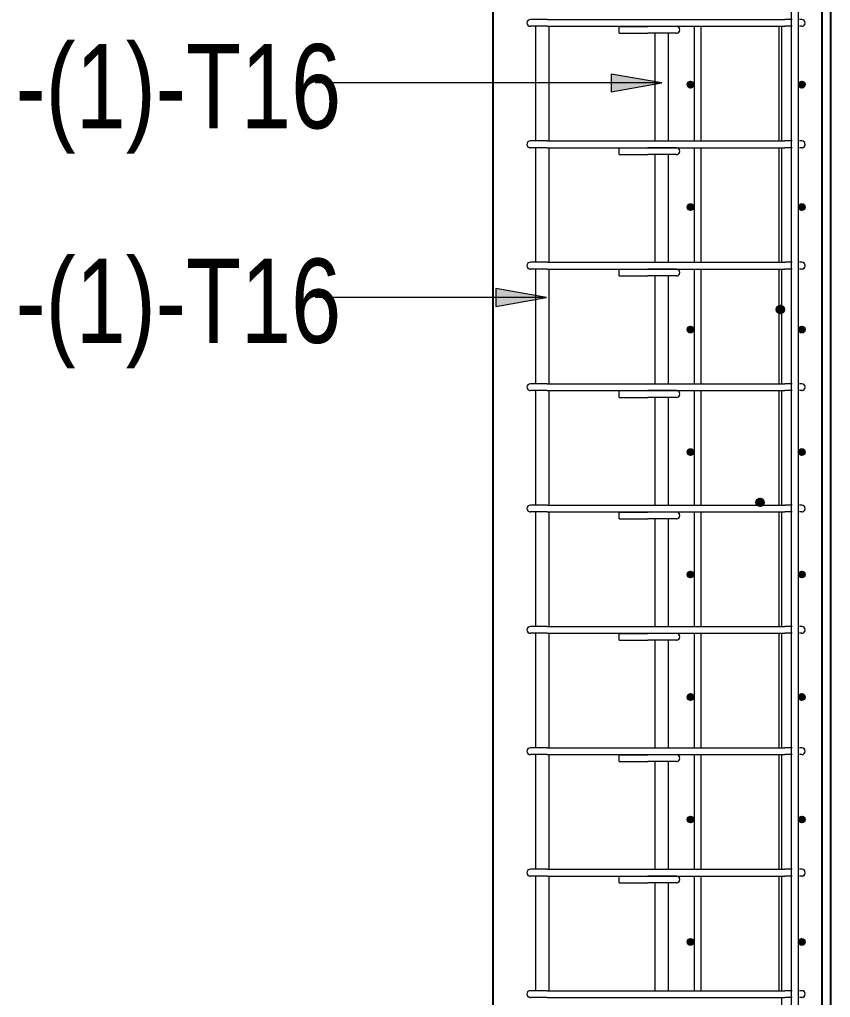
# Model space of a CAD drawing. Header units: millimetres. Extents: x -14581 to 6741, y -2784 to 21137.
# Drawn here: x -8306 to -7344, y 171 to 1330 of the extents above; entities that cross this region are included whole.
import ezdxf

# ---------------------------------------------------------------- set-up
doc = ezdxf.new("R2010")
doc.units = ezdxf.units.MM
for name, color, linetype, lineweight in [('A-WALL', 113, 'Continuous', 25), ('S-RBAR', 171, 'Continuous', 18), ('S-RBAR-IDEN', 171, 'Continuous', 9)]:
    doc.layers.add(name, color=color, linetype=linetype, lineweight=lineweight)
doc.styles.add('Nirmala UI Semilight', font='NirmalaS.ttf', dxfattribs={"width": 0.8, "height": 100})

msp = doc.modelspace()

# ---------------------------------------------------------------- hatches: boundary and pattern name
at = {"layer": 'S-RBAR'}
for points in [[(-7510.1, 1249.2), (-7506.1, 1253.2), (-7510.1, 1257.2), (-7514.1, 1253.2)], [(-7378.1, 1249.2), (-7374.1, 1253.2), (-7378.1, 1257.2), (-7382.1, 1253.2)], [(-7510.1, 1104), (-7506.1, 1108), (-7510.1, 1112), (-7514.1, 1108)], [(-7378.1, 1104), (-7374.1, 1108), (-7378.1, 1112), (-7382.1, 1108)], [(-7403.5, 981.5), (-7398.5, 986.5), (-7403.5, 991.5), (-7408.5, 986.5), (-7407.4, 985.5)], [(-7510.1, 958.7), (-7506.1, 962.7), (-7510.1, 966.7), (-7514.1, 962.7)], [(-7378.1, 958.7), (-7374.1, 962.7), (-7378.1, 966.7), (-7382.1, 962.7)], [(-7510.1, 813.5), (-7506.1, 817.5), (-7510.1, 821.5), (-7514.1, 817.5)], [(-7378.1, 813.5), (-7374.1, 817.5), (-7378.1, 821.5), (-7382.1, 817.5)], [(-7427.5, 752.8), (-7422.5, 757.8), (-7427.5, 762.8), (-7432.5, 757.8)], [(-7510.1, 668.3), (-7506.1, 672.3), (-7510.1, 676.3), (-7514.1, 672.3)], [(-7378.1, 668.3), (-7374.1, 672.3), (-7378.1, 676.3), (-7382.1, 672.3)], [(-7510.1, 523), (-7506.1, 527), (-7510.1, 531), (-7514.1, 527)], [(-7378.1, 523), (-7374.1, 527), (-7378.1, 531), (-7382.1, 527)], [(-7510.1, 377.8), (-7506.1, 381.8), (-7510.1, 385.8), (-7514.1, 381.8)], [(-7378.1, 377.8), (-7374.1, 381.8), (-7378.1, 385.8), (-7382.1, 381.8)], [(-7510.1, 232.6), (-7506.1, 236.6), (-7510.1, 240.6), (-7514.1, 236.6)], [(-7378.1, 232.6), (-7374.1, 236.6), (-7378.1, 240.6), (-7382.1, 236.6)]]:
    msp.add_hatch(color=256, dxfattribs=at).paths.add_polyline_path(points)
h = msp.add_hatch(color=256, dxfattribs=at)
edge = h.paths.add_edge_path()
edge.add_arc((-7510.1, 1253.2), 4, 0, 360)
h = msp.add_hatch(color=256, dxfattribs=at)
edge = h.paths.add_edge_path()
edge.add_arc((-7378.1, 1253.2), 4, 0, 360)
h = msp.add_hatch(color=256, dxfattribs=at)
edge = h.paths.add_edge_path()
edge.add_arc((-7510.1, 1108), 4, 0, 360)
h = msp.add_hatch(color=256, dxfattribs=at)
edge = h.paths.add_edge_path()
edge.add_arc((-7378.1, 1108), 4, 0, 360)
h = msp.add_hatch(color=256, dxfattribs=at)
edge = h.paths.add_edge_path()
edge.add_arc((-7403.5, 986.5), 5, 0, 360)
h = msp.add_hatch(color=256, dxfattribs=at)
edge = h.paths.add_edge_path()
edge.add_arc((-7510.1, 962.7), 4, 0, 360)
h = msp.add_hatch(color=256, dxfattribs=at)
edge = h.paths.add_edge_path()
edge.add_arc((-7378.1, 962.7), 4, 0, 360)
h = msp.add_hatch(color=256, dxfattribs=at)
edge = h.paths.add_edge_path()
edge.add_arc((-7510.1, 817.5), 4, 0, 360)
h = msp.add_hatch(color=256, dxfattribs=at)
edge = h.paths.add_edge_path()
edge.add_arc((-7378.1, 817.5), 4, 0, 360)
h = msp.add_hatch(color=256, dxfattribs=at)
edge = h.paths.add_edge_path()
edge.add_arc((-7427.5, 757.8), 5, 0, 360)
h = msp.add_hatch(color=256, dxfattribs=at)
edge = h.paths.add_edge_path()
edge.add_arc((-7510.1, 672.3), 4, 0, 360)
h = msp.add_hatch(color=256, dxfattribs=at)
edge = h.paths.add_edge_path()
edge.add_arc((-7378.1, 672.3), 4, 0, 360)
h = msp.add_hatch(color=256, dxfattribs=at)
edge = h.paths.add_edge_path()
edge.add_arc((-7510.1, 527), 4, 0, 360)
h = msp.add_hatch(color=256, dxfattribs=at)
edge = h.paths.add_edge_path()
edge.add_arc((-7378.1, 527), 4, 0, 360)
h = msp.add_hatch(color=256, dxfattribs=at)
edge = h.paths.add_edge_path()
edge.add_arc((-7510.1, 381.8), 4, 0, 360)
h = msp.add_hatch(color=256, dxfattribs=at)
edge = h.paths.add_edge_path()
edge.add_arc((-7378.1, 381.8), 4, 0, 360)
h = msp.add_hatch(color=256, dxfattribs=at)
edge = h.paths.add_edge_path()
edge.add_arc((-7510.1, 236.6), 4, 0, 360)
h = msp.add_hatch(color=256, dxfattribs=at)
edge = h.paths.add_edge_path()
edge.add_arc((-7378.1, 236.6), 4, 0, 360)
at = {"layer": 'S-RBAR-IDEN'}
for points in [[(-7544.1, 1255.3), (-7604.1, 1265.8), (-7604.1, 1244.7)], [(-7680.9, 1000.8), (-7740.9, 1011.4), (-7740.9, 990.2)]]:
    msp.add_hatch(color=256, dxfattribs=at).paths.add_polyline_path(points)

# ---------------------------------------------------------------- linework, layer by layer
at = {"layer": 'A-WALL'}
for p, q in [((-7744.1, -1395), (-7744.1, 3040)), ((-7354, -1395), (-7354, 3040)), ((-7344.1, 3040), (-7344.1, -1395))]:
    msp.add_line(p, q, dxfattribs=at)
at = {"layer": 'S-RBAR'}
for p, q in [((-7390.1, -1365), (-7390.1, 3000.1)), ((-7382.1, -1365), (-7382.1, 3000.1)), ((-7680.1, 1330.4), (-7700.1, 1330.4)), ((-7680.1, 1330.4), (-7700.1, 1330.4)), ((-7694.2, 1322.4), (-7700.1, 1322.4)), ((-7694.2, 1322.4), (-7700.1, 1322.4)), ((-7680.1, 1322.4), (-7694.2, 1322.4)), ((-7693.6, 1186.4), (-7693.6, 1322.4)), ((-7680.1, 1330.4), (-7398.1, 1330.4)), ((-7680.1, 1322.4), (-7398.1, 1322.4)), ((-7677.6, 1186.4), (-7677.6, 1322.4)), ((-7594.8, 1322.2), (-7560.9, 1322.2)), ((-7594.8, 1314.2), (-7594.8, 1322.2)), ((-7526.8, 1322.2), (-7560.9, 1322.2)), ((-7505.3, 1186.4), (-7505.3, 1322.4)), ((-7497.3, 1186.4), (-7497.3, 1322.4)), ((-7405, 1186.4), (-7405, 1322.4)), ((-7401.9, 1186.4), (-7401.9, 1322.4)), ((-7389.5, 1330.4), (-7398.1, 1330.4)), ((-7389.5, 1322.4), (-7398.1, 1322.4)), ((-7378.1, 1330.4), (-7380.9, 1330.4)), ((-7378.1, 1322.4), (-7380.9, 1322.4)), ((-7594.8, 1314.2), (-7560.9, 1314.2)), ((-7526.8, 1314.2), (-7560.9, 1314.2)), ((-7552.1, 1186.4), (-7552.1, 1314.2)), ((-7536.1, 1186.4), (-7536.1, 1314.2)), ((-7510.1, 1257.2), (-7514.1, 1253.2)), ((-7514.1, 1253.2), (-7510.1, 1249.2)), ((-7506.1, 1253.2), (-7510.1, 1257.2)), ((-7510.1, 1249.2), (-7506.1, 1253.2)), ((-7378.1, 1257.2), (-7382.1, 1253.2)), ((-7382.1, 1253.2), (-7378.1, 1249.2)), ((-7374.1, 1253.2), (-7378.1, 1257.2)), ((-7378.1, 1249.2), (-7374.1, 1253.2)), ((-7680.1, 1186.4), (-7700.1, 1186.4)), ((-7680.1, 1186.4), (-7700.1, 1186.4)), ((-7680.1, 1186.4), (-7398.1, 1186.4)), ((-7389.5, 1186.4), (-7398.1, 1186.4)), ((-7378.1, 1186.4), (-7380.9, 1186.4)), ((-7694.2, 1178.4), (-7700.1, 1178.4)), ((-7694.2, 1178.4), (-7700.1, 1178.4)), ((-7680.1, 1178.4), (-7694.2, 1178.4)), ((-7693.6, 1042.5), (-7693.6, 1178.4)), ((-7680.1, 1178.4), (-7398.1, 1178.4)), ((-7677.6, 1042.5), (-7677.6, 1178.4)), ((-7594.8, 1178.2), (-7560.9, 1178.2)), ((-7594.8, 1170.2), (-7594.8, 1178.2)), ((-7526.8, 1178.2), (-7560.9, 1178.2)), ((-7505.3, 1042.5), (-7505.3, 1178.4)), ((-7497.3, 1042.5), (-7497.3, 1178.4)), ((-7405, 1042.5), (-7405, 1178.4)), ((-7401.9, 1042.5), (-7401.9, 1178.4)), ((-7389.5, 1178.4), (-7398.1, 1178.4)), ((-7378.1, 1178.4), (-7380.9, 1178.4)), ((-7594.8, 1170.2), (-7560.9, 1170.2)), ((-7526.8, 1170.2), (-7560.9, 1170.2)), ((-7552.1, 1042.5), (-7552.1, 1170.2)), ((-7536.1, 1042.5), (-7536.1, 1170.2)), ((-7510.1, 1112), (-7514.1, 1108)), ((-7514.1, 1108), (-7510.1, 1104)), ((-7506.1, 1108), (-7510.1, 1112)), ((-7510.1, 1104), (-7506.1, 1108)), ((-7378.1, 1112), (-7382.1, 1108)), ((-7382.1, 1108), (-7378.1, 1104)), ((-7374.1, 1108), (-7378.1, 1112)), ((-7378.1, 1104), (-7374.1, 1108)), ((-7680.1, 1042.5), (-7700.1, 1042.5)), ((-7680.1, 1042.5), (-7700.1, 1042.5)), ((-7694.2, 1034.5), (-7700.1, 1034.5)), ((-7694.2, 1034.5), (-7700.1, 1034.5)), ((-7680.1, 1034.5), (-7694.2, 1034.5)), ((-7693.6, 898.5), (-7693.6, 1034.5)), ((-7680.1, 1042.5), (-7398.1, 1042.5)), ((-7680.1, 1034.5), (-7398.1, 1034.5)), ((-7677.6, 898.5), (-7677.6, 1034.5)), ((-7594.8, 1034.3), (-7560.9, 1034.3)), ((-7594.8, 1026.3), (-7594.8, 1034.3)), ((-7526.8, 1034.3), (-7560.9, 1034.3)), ((-7505.3, 898.5), (-7505.3, 1034.5)), ((-7497.3, 898.5), (-7497.3, 1034.5)), ((-7405, 898.5), (-7405, 1034.5)), ((-7401.9, 898.5), (-7401.9, 1034.5)), ((-7389.5, 1042.5), (-7398.1, 1042.5)), ((-7389.5, 1034.5), (-7398.1, 1034.5)), ((-7378.1, 1042.5), (-7380.9, 1042.5)), ((-7378.1, 1034.5), (-7380.9, 1034.5)), ((-7594.8, 1026.3), (-7560.9, 1026.3)), ((-7526.8, 1026.3), (-7560.9, 1026.3)), ((-7552.1, 898.5), (-7552.1, 1026.3)), ((-7536.1, 898.5), (-7536.1, 1026.3)), ((-7403.5, 991.5), (-7408.5, 986.5)), ((-7408.5, 986.5), (-7407.4, 985.5)), ((-7398.5, 986.5), (-7403.5, 991.5)), ((-7403.5, 981.5), (-7398.5, 986.5)), ((-7407.4, 985.5), (-7403.5, 981.5)), ((-7510.1, 966.7), (-7514.1, 962.7)), ((-7514.1, 962.7), (-7510.1, 958.7)), ((-7506.1, 962.7), (-7510.1, 966.7)), ((-7510.1, 958.7), (-7506.1, 962.7)), ((-7378.1, 966.7), (-7382.1, 962.7)), ((-7382.1, 962.7), (-7378.1, 958.7)), ((-7374.1, 962.7), (-7378.1, 966.7)), ((-7378.1, 958.7), (-7374.1, 962.7)), ((-7680.1, 898.5), (-7700.1, 898.5)), ((-7680.1, 898.5), (-7700.1, 898.5)), ((-7680.1, 898.5), (-7398.1, 898.5)), ((-7389.5, 898.5), (-7398.1, 898.5)), ((-7378.1, 898.5), (-7380.9, 898.5)), ((-7694.2, 890.5), (-7700.1, 890.5)), ((-7694.2, 890.5), (-7700.1, 890.5)), ((-7680.1, 890.5), (-7694.2, 890.5)), ((-7693.6, 754.6), (-7693.6, 890.5)), ((-7680.1, 890.5), (-7398.1, 890.5)), ((-7677.6, 754.6), (-7677.6, 890.5)), ((-7594.8, 890.3), (-7560.9, 890.3)), ((-7594.8, 882.3), (-7594.8, 890.3)), ((-7594.8, 882.3), (-7560.9, 882.3)), ((-7526.8, 890.3), (-7560.9, 890.3)), ((-7526.8, 882.3), (-7560.9, 882.3)), ((-7552.1, 754.6), (-7552.1, 882.3)), ((-7536.1, 754.6), (-7536.1, 882.3)), ((-7505.3, 754.6), (-7505.3, 890.5)), ((-7497.3, 754.6), (-7497.3, 890.5)), ((-7405, 754.6), (-7405, 890.5)), ((-7401.9, 754.6), (-7401.9, 890.5)), ((-7389.5, 890.5), (-7398.1, 890.5)), ((-7378.1, 890.5), (-7380.9, 890.5)), ((-7510.1, 821.5), (-7514.1, 817.5)), ((-7514.1, 817.5), (-7510.1, 813.5)), ((-7506.1, 817.5), (-7510.1, 821.5)), ((-7510.1, 813.5), (-7506.1, 817.5)), ((-7378.1, 821.5), (-7382.1, 817.5)), ((-7382.1, 817.5), (-7378.1, 813.5)), ((-7374.1, 817.5), (-7378.1, 821.5)), ((-7378.1, 813.5), (-7374.1, 817.5)), ((-7680.1, 754.6), (-7700.1, 754.6)), ((-7680.1, 754.6), (-7700.1, 754.6)), ((-7680.1, 754.6), (-7398.1, 754.6)), ((-7427.5, 762.8), (-7432.5, 757.8)), ((-7432.5, 757.8), (-7427.5, 752.8)), ((-7422.5, 757.8), (-7427.5, 762.8)), ((-7427.5, 752.8), (-7422.5, 757.8)), ((-7389.5, 754.6), (-7398.1, 754.6)), ((-7378.1, 754.6), (-7380.9, 754.6)), ((-7694.2, 746.6), (-7700.1, 746.6)), ((-7694.2, 746.6), (-7700.1, 746.6)), ((-7680.1, 746.6), (-7694.2, 746.6)), ((-7693.6, 610.6), (-7693.6, 746.6)), ((-7680.1, 746.6), (-7398.1, 746.6)), ((-7677.6, 610.6), (-7677.6, 746.6)), ((-7594.8, 746.4), (-7560.9, 746.4)), ((-7594.8, 738.4), (-7594.8, 746.4)), ((-7526.8, 746.4), (-7560.9, 746.4)), ((-7505.3, 610.6), (-7505.3, 746.6)), ((-7497.3, 610.6), (-7497.3, 746.6)), ((-7405, 610.6), (-7405, 746.6)), ((-7401.9, 610.6), (-7401.9, 746.6)), ((-7389.5, 746.6), (-7398.1, 746.6)), ((-7378.1, 746.6), (-7380.9, 746.6)), ((-7594.8, 738.4), (-7560.9, 738.4)), ((-7526.8, 738.4), (-7560.9, 738.4)), ((-7552.1, 610.6), (-7552.1, 738.4)), ((-7536.1, 610.6), (-7536.1, 738.4)), ((-7510.1, 676.3), (-7514.1, 672.3)), ((-7506.1, 672.3), (-7510.1, 676.3)), ((-7378.1, 676.3), (-7382.1, 672.3)), ((-7374.1, 672.3), (-7378.1, 676.3)), ((-7514.1, 672.3), (-7510.1, 668.3)), ((-7510.1, 668.3), (-7506.1, 672.3)), ((-7382.1, 672.3), (-7378.1, 668.3)), ((-7378.1, 668.3), (-7374.1, 672.3)), ((-7680.1, 610.6), (-7700.1, 610.6)), ((-7680.1, 610.6), (-7700.1, 610.6)), ((-7680.1, 610.6), (-7398.1, 610.6)), ((-7389.5, 610.6), (-7398.1, 610.6)), ((-7378.1, 610.6), (-7380.9, 610.6)), ((-7694.2, 602.6), (-7700.1, 602.6)), ((-7694.2, 602.6), (-7700.1, 602.6)), ((-7680.1, 602.6), (-7694.2, 602.6)), ((-7693.6, 466.7), (-7693.6, 602.6)), ((-7680.1, 602.6), (-7398.1, 602.6)), ((-7677.6, 466.7), (-7677.6, 602.6)), ((-7594.8, 602.5), (-7560.9, 602.5)), ((-7594.8, 594.5), (-7594.8, 602.5)), ((-7594.8, 594.5), (-7560.9, 594.5)), ((-7526.8, 602.5), (-7560.9, 602.5)), ((-7526.8, 594.5), (-7560.9, 594.5)), ((-7552.1, 466.7), (-7552.1, 594.5)), ((-7536.1, 466.7), (-7536.1, 594.5)), ((-7505.3, 466.7), (-7505.3, 602.6)), ((-7497.3, 466.7), (-7497.3, 602.6)), ((-7405, 466.7), (-7405, 602.6)), ((-7401.9, 466.7), (-7401.9, 602.6)), ((-7389.5, 602.6), (-7398.1, 602.6)), ((-7378.1, 602.6), (-7380.9, 602.6)), ((-7510.1, 531), (-7514.1, 527)), ((-7514.1, 527), (-7510.1, 523)), ((-7506.1, 527), (-7510.1, 531)), ((-7510.1, 523), (-7506.1, 527)), ((-7378.1, 531), (-7382.1, 527)), ((-7382.1, 527), (-7378.1, 523)), ((-7374.1, 527), (-7378.1, 531)), ((-7378.1, 523), (-7374.1, 527)), ((-7680.1, 466.7), (-7700.1, 466.7)), ((-7680.1, 466.7), (-7700.1, 466.7)), ((-7680.1, 466.7), (-7398.1, 466.7)), ((-7389.5, 466.7), (-7398.1, 466.7)), ((-7378.1, 466.7), (-7380.9, 466.7)), ((-7694.2, 458.7), (-7700.1, 458.7)), ((-7694.2, 458.7), (-7700.1, 458.7)), ((-7680.1, 458.7), (-7694.2, 458.7)), ((-7693.6, 322.7), (-7693.6, 458.7)), ((-7680.1, 458.7), (-7398.1, 458.7)), ((-7677.6, 322.7), (-7677.6, 458.7)), ((-7594.8, 458.5), (-7560.9, 458.5)), ((-7594.8, 450.5), (-7594.8, 458.5)), ((-7526.8, 458.5), (-7560.9, 458.5)), ((-7505.3, 322.7), (-7505.3, 458.7)), ((-7497.3, 322.7), (-7497.3, 458.7)), ((-7405, 322.7), (-7405, 458.7)), ((-7401.9, 322.7), (-7401.9, 458.7)), ((-7389.5, 458.7), (-7398.1, 458.7)), ((-7378.1, 458.7), (-7380.9, 458.7)), ((-7594.8, 450.5), (-7560.9, 450.5)), ((-7526.8, 450.5), (-7560.9, 450.5)), ((-7552.1, 322.7), (-7552.1, 450.5)), ((-7536.1, 322.7), (-7536.1, 450.5)), ((-7510.1, 385.8), (-7514.1, 381.8)), ((-7506.1, 381.8), (-7510.1, 385.8)), ((-7378.1, 385.8), (-7382.1, 381.8)), ((-7374.1, 381.8), (-7378.1, 385.8)), ((-7514.1, 381.8), (-7510.1, 377.8)), ((-7510.1, 377.8), (-7506.1, 381.8)), ((-7382.1, 381.8), (-7378.1, 377.8)), ((-7378.1, 377.8), (-7374.1, 381.8)), ((-7680.1, 322.7), (-7700.1, 322.7)), ((-7680.1, 322.7), (-7700.1, 322.7)), ((-7694.2, 314.7), (-7700.1, 314.7)), ((-7694.2, 314.7), (-7700.1, 314.7)), ((-7680.1, 314.7), (-7694.2, 314.7)), ((-7693.6, 178.8), (-7693.6, 314.7)), ((-7680.1, 322.7), (-7398.1, 322.7)), ((-7680.1, 314.7), (-7398.1, 314.7)), ((-7677.6, 178.8), (-7677.6, 314.7)), ((-7594.8, 314.6), (-7560.9, 314.6)), ((-7594.8, 306.6), (-7594.8, 314.6)), ((-7526.8, 314.6), (-7560.9, 314.6)), ((-7505.3, 178.8), (-7505.3, 314.7)), ((-7497.3, 178.8), (-7497.3, 314.7)), ((-7405, 178.8), (-7405, 314.7)), ((-7401.9, 178.8), (-7401.9, 314.7)), ((-7389.5, 322.7), (-7398.1, 322.7)), ((-7389.5, 314.7), (-7398.1, 314.7)), ((-7378.1, 322.7), (-7380.9, 322.7)), ((-7378.1, 314.7), (-7380.9, 314.7)), ((-7594.8, 306.6), (-7560.9, 306.6)), ((-7526.8, 306.6), (-7560.9, 306.6)), ((-7552.1, 178.8), (-7552.1, 306.6)), ((-7536.1, 178.8), (-7536.1, 306.6)), ((-7510.1, 240.6), (-7514.1, 236.6)), ((-7514.1, 236.6), (-7510.1, 232.6)), ((-7506.1, 236.6), (-7510.1, 240.6)), ((-7510.1, 232.6), (-7506.1, 236.6)), ((-7378.1, 240.6), (-7382.1, 236.6)), ((-7382.1, 236.6), (-7378.1, 232.6)), ((-7374.1, 236.6), (-7378.1, 240.6)), ((-7378.1, 232.6), (-7374.1, 236.6)), ((-7680.1, 178.8), (-7700.1, 178.8)), ((-7680.1, 178.8), (-7700.1, 178.8)), ((-7680.1, 178.8), (-7398.1, 178.8)), ((-7389.5, 178.8), (-7398.1, 178.8)), ((-7378.1, 178.8), (-7380.9, 178.8)), ((-7694.2, 170.8), (-7700.1, 170.8)), ((-7694.2, 170.8), (-7700.1, 170.8)), ((-7680.1, 170.8), (-7694.2, 170.8)), ((-7680.1, 170.8), (-7398.1, 170.8)), ((-7401.9, 117.9), (-7401.9, 170.8)), ((-7389.5, 170.8), (-7398.1, 170.8)), ((-7378.1, 170.8), (-7380.9, 170.8))]:
    msp.add_line(p, q, dxfattribs=at)
for centre, radius in [((-7510.1, 1253.2), 4), ((-7378.1, 1253.2), 4), ((-7510.1, 1108), 4), ((-7378.1, 1108), 4), ((-7403.5, 986.5), 5), ((-7510.1, 962.7), 4), ((-7378.1, 962.7), 4), ((-7510.1, 817.5), 4), ((-7378.1, 817.5), 4), ((-7427.5, 757.8), 5), ((-7510.1, 672.3), 4), ((-7378.1, 672.3), 4), ((-7510.1, 527), 4), ((-7378.1, 527), 4), ((-7510.1, 381.8), 4), ((-7378.1, 381.8), 4), ((-7510.1, 236.6), 4), ((-7378.1, 236.6), 4)]:
    msp.add_circle(centre, radius, dxfattribs=at)
for centre, start, end in [((-7700.1, 1326.4), 90, 270), ((-7700.1, 1326.4), 90, 270), ((-7700.1, 1326.4), 120, 165), ((-7700.1, 1326.4), 195, 240), ((-7700.1, 1326.4), 255, 270), ((-7526.8, 1318.2), 270, 90), ((-7378.1, 1326.4), 270, 90), ((-7378.1, 1326.4), 270, 285), ((-7378.1, 1326.4), 15, 60), ((-7378.1, 1326.4), 300, 345), ((-7526.8, 1318.2), 270, 285), ((-7526.8, 1318.2), 15, 60), ((-7526.8, 1318.2), 300, 345), ((-7700.1, 1182.4), 90, 270), ((-7700.1, 1182.4), 90, 270), ((-7700.1, 1182.4), 120, 165), ((-7378.1, 1182.4), 270, 90), ((-7378.1, 1182.4), 15, 60), ((-7700.1, 1182.4), 195, 240), ((-7700.1, 1182.4), 255, 270), ((-7526.8, 1174.2), 270, 90), ((-7526.8, 1174.2), 15, 60), ((-7526.8, 1174.2), 300, 345), ((-7378.1, 1182.4), 270, 285), ((-7378.1, 1182.4), 300, 345), ((-7526.8, 1174.2), 270, 285), ((-7700.1, 1038.5), 90, 270), ((-7700.1, 1038.5), 90, 270), ((-7700.1, 1038.5), 120, 165), ((-7700.1, 1038.5), 195, 240), ((-7700.1, 1038.5), 255, 270), ((-7526.8, 1030.3), 270, 90), ((-7526.8, 1030.3), 15, 60), ((-7378.1, 1038.5), 270, 90), ((-7378.1, 1038.5), 270, 285), ((-7378.1, 1038.5), 15, 60), ((-7378.1, 1038.5), 300, 345), ((-7526.8, 1030.3), 270, 285), ((-7526.8, 1030.3), 300, 345), ((-7700.1, 894.5), 90, 270), ((-7700.1, 894.5), 90, 270), ((-7700.1, 894.5), 120, 165), ((-7700.1, 894.5), 195, 240), ((-7378.1, 894.5), 270, 90), ((-7378.1, 894.5), 15, 60), ((-7378.1, 894.5), 300, 345), ((-7700.1, 894.5), 255, 270), ((-7526.8, 886.3), 270, 90), ((-7526.8, 886.3), 270, 285), ((-7526.8, 886.3), 15, 60), ((-7526.8, 886.3), 300, 345), ((-7378.1, 894.5), 270, 285), ((-7700.1, 750.6), 90, 270), ((-7700.1, 750.6), 90, 270), ((-7700.1, 750.6), 120, 165), ((-7378.1, 750.6), 270, 90), ((-7378.1, 750.6), 15, 60), ((-7700.1, 750.6), 195, 240), ((-7700.1, 750.6), 255, 270), ((-7526.8, 742.4), 270, 90), ((-7526.8, 742.4), 15, 60), ((-7378.1, 750.6), 270, 285), ((-7378.1, 750.6), 300, 345), ((-7526.8, 742.4), 270, 285), ((-7526.8, 742.4), 300, 345), ((-7700.1, 606.6), 90, 270), ((-7700.1, 606.6), 90, 270), ((-7700.1, 606.6), 120, 165), ((-7700.1, 606.6), 195, 240), ((-7378.1, 606.6), 270, 90), ((-7378.1, 606.6), 15, 60), ((-7378.1, 606.6), 300, 345), ((-7700.1, 606.6), 255, 270), ((-7526.8, 598.5), 270, 90), ((-7526.8, 598.5), 270, 285), ((-7526.8, 598.5), 15, 60), ((-7526.8, 598.5), 300, 345), ((-7378.1, 606.6), 270, 285), ((-7700.1, 462.7), 90, 270), ((-7700.1, 462.7), 90, 270), ((-7700.1, 462.7), 120, 165), ((-7378.1, 462.7), 270, 90), ((-7378.1, 462.7), 15, 60), ((-7700.1, 462.7), 195, 240), ((-7700.1, 462.7), 255, 270), ((-7526.8, 454.5), 270, 90), ((-7526.8, 454.5), 15, 60), ((-7526.8, 454.5), 300, 345), ((-7378.1, 462.7), 270, 285), ((-7378.1, 462.7), 300, 345), ((-7526.8, 454.5), 270, 285), ((-7700.1, 318.7), 90, 270), ((-7700.1, 318.7), 90, 270), ((-7700.1, 318.7), 120, 165), ((-7700.1, 318.7), 195, 240), ((-7700.1, 318.7), 255, 270), ((-7526.8, 310.6), 270, 90), ((-7526.8, 310.6), 15, 60), ((-7378.1, 318.7), 270, 90), ((-7378.1, 318.7), 270, 285), ((-7378.1, 318.7), 15, 60), ((-7378.1, 318.7), 300, 345), ((-7526.8, 310.6), 270, 285), ((-7526.8, 310.6), 300, 345), ((-7700.1, 174.8), 90, 270), ((-7700.1, 174.8), 90, 270), ((-7700.1, 174.8), 120, 165), ((-7378.1, 174.8), 270, 90), ((-7378.1, 174.8), 15, 60), ((-7700.1, 174.8), 195, 240), ((-7700.1, 174.8), 255, 270), ((-7378.1, 174.8), 270, 285), ((-7378.1, 174.8), 300, 345)]:
    msp.add_arc(centre, 4, start, end, dxfattribs=at)
at = {"layer": 'S-RBAR-IDEN'}
for p, q in [((-7544.1, 1255.3), (-7604.1, 1265.8)), ((-7604.1, 1265.8), (-7604.1, 1244.7)), ((-7544.1, 1255.3), (-7955.3, 1255.3)), ((-7604.1, 1244.7), (-7544.1, 1255.3)), ((-7680.9, 1000.8), (-7740.9, 1011.4)), ((-7740.9, 1011.4), (-7740.9, 990.2)), ((-7680.9, 1000.8), (-7955.3, 1000.8)), ((-7740.9, 990.2), (-7680.9, 1000.8))]:
    msp.add_line(p, q, dxfattribs=at)

# ---------------------------------------------------------------- texts
at = {"layer": 'S-RBAR-IDEN', "char_height": 100, "width": 428.422, "attachment_point": 1, "style": 'Nirmala UI Semilight'}
for insert in [(-8310.8, 1301.3), (-8310.8, 1046.9)]:
    msp.add_mtext('-(1)-T16', dxfattribs=dict(at, insert=insert))

doc.saveas('drawing.dxf')
